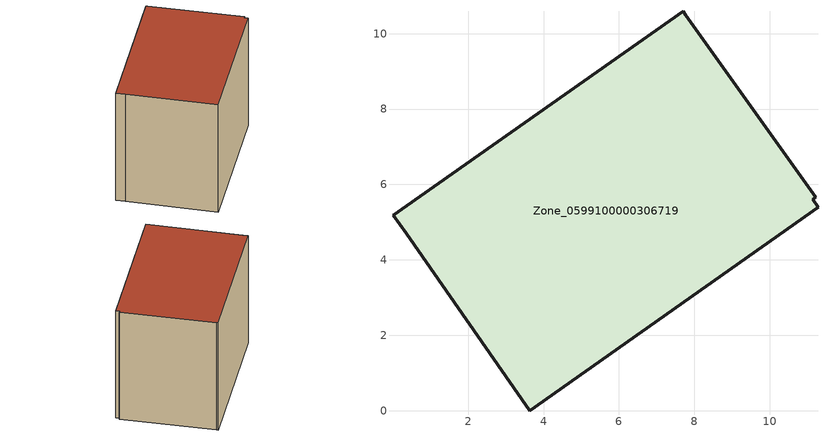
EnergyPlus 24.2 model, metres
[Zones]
Zone_0599100000306719
 floor ground (C_G): 11.28,5.4 3.63,0 0.36,4.71 0.02,5.18 7.7,10.59 7.77,10.49 11.22,5.66 11.14,5.61 z0
 wall outside (C_F): 3.63,0 11.28,5.4 11.14,5.61 11.22,5.66 7.77,10.49 7.7,10.59 0.02,5.18 0.36,4.71 3.63,0 z0:7.83
 roof outside (C_R): 7.77,10.49 7.7,10.59 0.02,5.18 0.36,4.71 3.63,0 11.28,5.4 11.14,5.61 11.22,5.66 z7.83
[BUILDING]
Pand.0599100000306719: North Axis=0; Terrain=City; Loads Convergence Tolerance Value=0.04; Temperature Convergence Tolerance Value=0.4; Solar Distribution=FullExterior; Maximum Number of Warmup Days=25; Minimum Number of Warmup Days=1
[Site:Location]
Rotterdam.The.Hague.AP_ZH_NLD Design_Conditions: Latitude=51.96; Longitude=4.45; Time Zone=1; Elevation=-4.5
[SITE:GROUNDTEMPERATURE:BUILDINGSURFACE]
18, 18, 18, 18, 18, 18, 18, 18, 18, 18, 18, 18
[MATERIAL] Thermal Absorptance=0.9; Solar Absorptance=0.7; Visible Absorptance=0.7
Name | Roughness | Thickness | Conductivity | Density | Specific Heat
G.TC.1975-1991 | MediumSmooth | 0.15 | 0.288461 | 540 | 1210
F.TC.1975-1991 | Rough | 0.3 | 0.230769 | 1920 | 840
R.TC.1975-1991 | MediumRough | 0.2 | 0.153846 | 1500 | 1000
[CONSTRUCTION]
C_G: G.TC.1975-1991
C_F: F.TC.1975-1991
C_R: R.TC.1975-1991
[ZONE]
Zone_0599100000306719: Type=1; Multiplier=1; Ceiling Height=Autocalculate; Volume=Autocalculate; Floor Area=autocalculate; Part of Total Floor Area=Yes
[ZONEINFILTRATION:DESIGNFLOWRATE]
Infil_Zone_0599100000306719: Zone or ZoneList or Space or SpaceList=Zone_0599100000306719; Schedule=AlwaysOn; Design Flow Rate Calculation Method=Flow/Area; Flow Rate per Floor Area=0.003; Constant Term Coefficient=1; Temperature Term Coefficient=0; Velocity Term Coefficient=0; Velocity Squared Term Coefficient=0
[HVACTEMPLATE:ZONE:IDEALLOADSAIRSYSTEM]
Zone_0599100000306719: Maximum Heating Supply Air Temperature=50; Minimum Cooling Supply Air Temperature=13; Maximum Heating Supply Air Humidity Ratio=0.0156; Minimum Cooling Supply Air Humidity Ratio=0.0077; Heating Limit=NoLimit; Cooling Limit=NoLimit; Dehumidification Control Type=ConstantSensibleHeatRatio; Cooling Sensible Heat Ratio=0.7; Dehumidification Setpoint=60; Humidification Control Type=None; Humidification Setpoint=30; Outdoor Air Method=None; Outdoor Air Flow Rate per Person=0.00944; Outdoor Air Flow Rate per Zone Floor Area=0; Outdoor Air Flow Rate per Zone=0; Demand Controlled Ventilation Type=None; Outdoor Air Economizer Type=NoEconomizer; Heat Recovery Type=None; Sensible Heat Recovery Effectiveness=0.7; Latent Heat Recovery Effectiveness=0.65
[ZONECONTROL:THERMOSTAT]
ThermostatControl_Zone_0599100000306719: Zone or ZoneList=Zone_0599100000306719; Control Type Schedule=DualSetpointControlType; Control 1=Thermostat_Zone_0599100000306719; Temperature Difference Between Cutout And Setpoint=0
[THERMOSTATSETPOINT:DUALSETPOINT]
Thermostat_Zone_0599100000306719: Heating Setpoint Temperature Schedule=HeatingSetpoint_Zone_0599100000306719; Cooling Setpoint Temperature Schedule=CoolingSetpoint_Zone_0599100000306719
[SCHEDULE:COMPACT]
HeatingSetpoint_Zone_0599100000306719: Through: 12/31, For: AllDays, Until: 24:00, 21
CoolingSetpoint_Zone_0599100000306719: Through: 12/31, For: AllDays, Until: 24:00, 24
DualSetpointControlType: Through: 12/31, For: AllDays, Until: 24:00, 4
AlwaysOn: Through: 12/31, For: AllDays, Until: 24:00, 1
